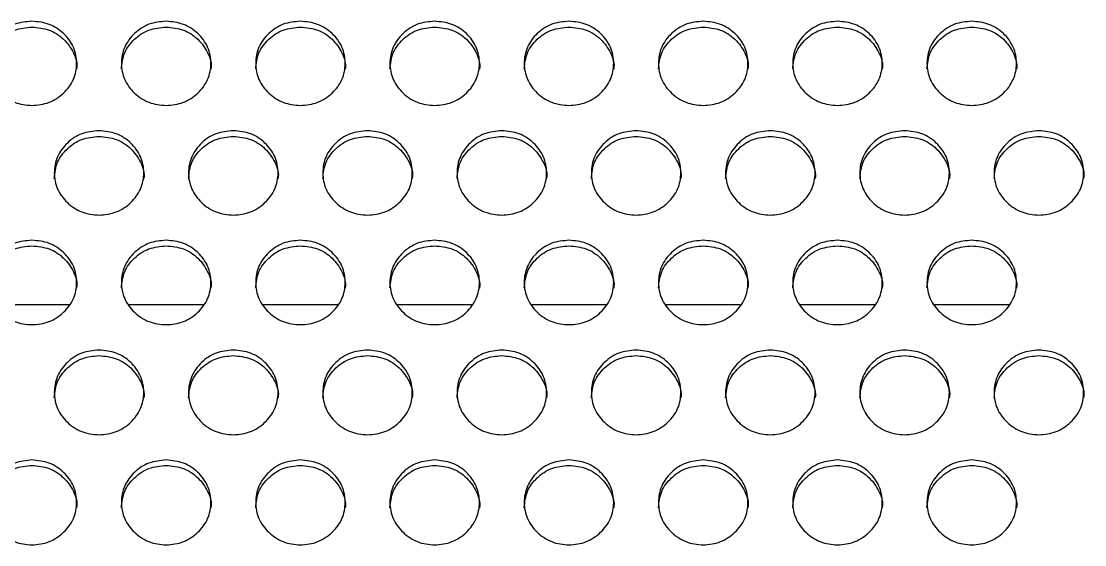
# Model space of a CAD drawing. Header units: millimetres. Extents: x 0.6 to 29.2, y 0.5 to 20.5.
# Drawn here: x 18.622 to 19.255, y 11.804 to 12.116 of the extents above; entities that cross this region are included whole.
import ezdxf

# ---------------------------------------------------------------- set-up
doc = ezdxf.new("R2010")
doc.units = ezdxf.units.MM

msp = doc.modelspace()

# ---------------------------------------------------------------- linework, layer by layer
for p, q in [((18.65003, 11.94654), (18.606, 11.94654)), ((18.73003, 11.94654), (18.686, 11.94654)), ((18.81003, 11.94654), (18.766, 11.94654)), ((18.89003, 11.94654), (18.846, 11.94654)), ((18.97003, 11.94654), (18.926, 11.94654)), ((19.05003, 11.94654), (19.006, 11.94654)), ((19.13003, 11.94654), (19.086, 11.94654)), ((19.21003, 11.94654), (19.166, 11.94654))]:
    msp.add_line(p, q)
for points, knots in [([(18.62802, 12.11568), (18.63153, 12.11534), (18.63855, 12.11466), (18.64731, 12.10871), (18.65344, 12.10052), (18.6553, 12.09061), (18.65344, 12.08071), (18.64731, 12.07246), (18.63855, 12.06669), (18.62802, 12.06494), (18.61748, 12.06669), (18.60872, 12.07246), (18.60259, 12.08071), (18.60073, 12.09061), (18.60259, 12.10053), (18.60872, 12.10871), (18.61748, 12.11468), (18.62451, 12.11535), (18.62802, 12.11568)], [0, 0, 0, 0, 0.0625281, 0.1249905, 0.1874372, 0.2499959, 0.3124476, 0.3750034, 0.4374555, 0.5000075, 0.5624513, 0.6250152, 0.6874598, 0.7500195, 0.8124699, 0.8750276, 0.9375631, 1, 1, 1, 1]), ([(18.70802, 12.11568), (18.71153, 12.11534), (18.71855, 12.11466), (18.72731, 12.10871), (18.73344, 12.10052), (18.7353, 12.09061), (18.73344, 12.08071), (18.72731, 12.07246), (18.71855, 12.06669), (18.70802, 12.06494), (18.69748, 12.06669), (18.68872, 12.07246), (18.68259, 12.08071), (18.68073, 12.09061), (18.68259, 12.10053), (18.68872, 12.10871), (18.69748, 12.11468), (18.70451, 12.11535), (18.70802, 12.11568)], [0, 0, 0, 0, 0.0625281, 0.1249905, 0.1874372, 0.2499959, 0.3124475, 0.3750033, 0.4374557, 0.5000074, 0.5624512, 0.6250151, 0.6874596, 0.7500193, 0.8124698, 0.8750277, 0.9375631, 1, 1, 1, 1]), ([(18.78802, 12.11568), (18.79153, 12.11534), (18.79855, 12.11466), (18.80731, 12.10871), (18.81344, 12.10052), (18.8153, 12.09061), (18.81344, 12.08071), (18.80731, 12.07246), (18.79855, 12.06669), (18.78802, 12.06494), (18.77748, 12.06669), (18.76872, 12.07246), (18.76259, 12.08071), (18.76073, 12.09061), (18.76259, 12.10053), (18.76872, 12.10871), (18.77748, 12.11468), (18.78451, 12.11535), (18.78802, 12.11568)], [0, 0, 0, 0, 0.062528, 0.124991, 0.187437, 0.249996, 0.312448, 0.375004, 0.437455, 0.500007, 0.562452, 0.625015, 0.68746, 0.75002, 0.81247, 0.875028, 0.937563, 1, 1, 1, 1]), ([(18.86802, 12.11568), (18.87153, 12.11534), (18.87855, 12.11466), (18.88731, 12.10871), (18.89344, 12.10052), (18.8953, 12.09061), (18.89344, 12.08071), (18.88731, 12.07246), (18.87855, 12.06669), (18.86802, 12.06494), (18.85748, 12.06669), (18.84872, 12.07246), (18.84259, 12.08071), (18.84073, 12.09061), (18.84259, 12.10053), (18.84872, 12.10871), (18.85748, 12.11468), (18.86451, 12.11535), (18.86802, 12.11568)], [0, 0, 0, 0, 0.062528, 0.12499, 0.187437, 0.249996, 0.312447, 0.375003, 0.437455, 0.500007, 0.562451, 0.625015, 0.687459, 0.750019, 0.81247, 0.875028, 0.937563, 1, 1, 1, 1]), ([(18.94802, 12.11568), (18.95153, 12.11534), (18.95855, 12.11466), (18.96731, 12.10871), (18.97344, 12.10052), (18.9753, 12.09061), (18.97344, 12.08071), (18.96731, 12.07246), (18.95855, 12.06669), (18.94802, 12.06494), (18.93748, 12.06669), (18.92872, 12.07246), (18.92259, 12.08071), (18.92073, 12.09061), (18.92259, 12.10053), (18.92872, 12.10871), (18.93748, 12.11468), (18.94451, 12.11535), (18.94802, 12.11568)], [0, 0, 0, 0, 0.062528, 0.124991, 0.187437, 0.249996, 0.312448, 0.375003, 0.437456, 0.500008, 0.562451, 0.625015, 0.68746, 0.750019, 0.81247, 0.875028, 0.937563, 1, 1, 1, 1]), ([(19.02802, 12.11568), (19.03153, 12.11534), (19.03855, 12.11466), (19.04731, 12.10871), (19.05344, 12.10052), (19.0553, 12.09061), (19.05344, 12.08071), (19.04731, 12.07246), (19.03855, 12.06669), (19.02802, 12.06494), (19.01748, 12.06669), (19.00872, 12.07246), (19.00259, 12.08071), (19.00073, 12.09061), (19.00259, 12.10053), (19.00872, 12.10871), (19.01748, 12.11468), (19.02451, 12.11535), (19.02802, 12.11568)], [0, 0, 0, 0, 0.062529, 0.124991, 0.187437, 0.249996, 0.312448, 0.375004, 0.437456, 0.500008, 0.562452, 0.625015, 0.68746, 0.75002, 0.81247, 0.875028, 0.937563, 1, 1, 1, 1]), ([(19.10802, 12.11568), (19.11153, 12.11534), (19.11855, 12.11466), (19.12731, 12.10871), (19.13344, 12.10052), (19.1353, 12.09061), (19.13344, 12.08071), (19.12731, 12.07246), (19.11855, 12.06669), (19.10802, 12.06494), (19.09748, 12.06669), (19.08872, 12.07246), (19.08259, 12.08071), (19.08073, 12.09061), (19.08259, 12.10053), (19.08872, 12.10871), (19.09748, 12.11468), (19.10451, 12.11535), (19.10802, 12.11568)], [0, 0, 0, 0, 0.062528, 0.12499, 0.187437, 0.249996, 0.312447, 0.375003, 0.437456, 0.500008, 0.562451, 0.625015, 0.68746, 0.750019, 0.81247, 0.875028, 0.937563, 1, 1, 1, 1]), ([(19.18802, 12.11568), (19.19153, 12.11534), (19.19855, 12.11466), (19.20731, 12.10871), (19.21344, 12.10052), (19.2153, 12.09061), (19.21344, 12.08071), (19.20731, 12.07246), (19.19855, 12.06669), (19.18802, 12.06494), (19.17748, 12.06669), (19.16872, 12.07246), (19.16259, 12.08071), (19.16073, 12.09061), (19.16259, 12.10053), (19.16872, 12.10871), (19.17748, 12.11468), (19.18451, 12.11535), (19.18802, 12.11568)], [0, 0, 0, 0, 0.062528, 0.12499, 0.187437, 0.249996, 0.312448, 0.375004, 0.437456, 0.500007, 0.562451, 0.625015, 0.68746, 0.750019, 0.81247, 0.875028, 0.937563, 1, 1, 1, 1]), ([(18.60135, 12.08722), (18.60171, 12.09052), (18.60243, 12.09712), (18.60877, 12.10529), (18.61747, 12.11125), (18.6245, 12.11192), (18.62802, 12.11225)], [0, 0, 0, 0, 0.249419, 0.499738, 0.750041, 1, 1, 1, 1]), ([(18.62802, 12.11225), (18.63152, 12.11191), (18.63853, 12.11124), (18.64739, 12.10528), (18.65314, 12.09715), (18.65534, 12.0904), (18.65468, 12.08719), (18.65468, 12.08718)], [0, 0, 0, 0, 0.250093, 0.499869, 0.749514, 0.999556, 1, 1, 1, 1]), ([(18.68135, 12.08722), (18.68171, 12.09052), (18.68243, 12.09712), (18.68877, 12.10529), (18.69747, 12.11125), (18.7045, 12.11192), (18.70802, 12.11225)], [0, 0, 0, 0, 0.2494184, 0.4997385, 0.750041, 1, 1, 1, 1]), ([(18.70802, 12.11225), (18.71152, 12.11191), (18.71853, 12.11124), (18.72739, 12.10528), (18.73314, 12.09715), (18.73534, 12.0904), (18.73468, 12.08719), (18.73468, 12.08718)], [0, 0, 0, 0, 0.250093, 0.499869, 0.749514, 0.999556, 1, 1, 1, 1]), ([(18.76135, 12.08722), (18.76171, 12.09052), (18.76243, 12.09712), (18.76877, 12.10529), (18.77747, 12.11125), (18.7845, 12.11192), (18.78802, 12.11225)], [0, 0, 0, 0, 0.249419, 0.499739, 0.750042, 1, 1, 1, 1]), ([(18.78802, 12.11225), (18.79152, 12.11191), (18.79853, 12.11124), (18.80739, 12.10528), (18.81314, 12.09715), (18.81534, 12.0904), (18.81468, 12.08719), (18.81468, 12.08718)], [0, 0, 0, 0, 0.250093, 0.499869, 0.749514, 0.999556, 1, 1, 1, 1]), ([(18.84135, 12.08722), (18.84171, 12.09052), (18.84243, 12.09712), (18.84877, 12.10529), (18.85747, 12.11125), (18.8645, 12.11192), (18.86802, 12.11225)], [0, 0, 0, 0, 0.249418, 0.499739, 0.75004, 1, 1, 1, 1]), ([(18.86802, 12.11225), (18.87152, 12.11191), (18.87853, 12.11124), (18.88739, 12.10528), (18.89314, 12.09715), (18.89534, 12.0904), (18.89468, 12.08719), (18.89468, 12.08718)], [0, 0, 0, 0, 0.250093, 0.499868, 0.749514, 0.999556, 1, 1, 1, 1]), ([(18.92135, 12.08722), (18.92171, 12.09052), (18.92243, 12.09712), (18.92877, 12.10529), (18.93747, 12.11125), (18.9445, 12.11192), (18.94802, 12.11225)], [0, 0, 0, 0, 0.249419, 0.499738, 0.750042, 1, 1, 1, 1]), ([(18.94802, 12.11225), (18.95152, 12.11191), (18.95853, 12.11124), (18.96739, 12.10528), (18.97314, 12.09715), (18.97534, 12.0904), (18.97468, 12.08719), (18.97468, 12.08718)], [0, 0, 0, 0, 0.250093, 0.49987, 0.749514, 0.999556, 1, 1, 1, 1]), ([(19.00135, 12.08722), (19.00171, 12.09052), (19.00243, 12.09712), (19.00877, 12.10529), (19.01747, 12.11125), (19.0245, 12.11192), (19.02802, 12.11225)], [0, 0, 0, 0, 0.249419, 0.499738, 0.750042, 1, 1, 1, 1]), ([(19.02802, 12.11225), (19.03152, 12.11191), (19.03853, 12.11124), (19.04739, 12.10528), (19.05314, 12.09715), (19.05534, 12.0904), (19.05468, 12.08719), (19.05468, 12.08718)], [0, 0, 0, 0, 0.250095, 0.499869, 0.749514, 0.999556, 1, 1, 1, 1]), ([(19.08135, 12.08722), (19.08171, 12.09052), (19.08243, 12.09712), (19.08877, 12.10529), (19.09747, 12.11125), (19.1045, 12.11192), (19.10802, 12.11225)], [0, 0, 0, 0, 0.249419, 0.499738, 0.75004, 1, 1, 1, 1]), ([(19.10802, 12.11225), (19.11152, 12.11191), (19.11853, 12.11124), (19.12739, 12.10528), (19.13314, 12.09715), (19.13534, 12.0904), (19.13468, 12.08719), (19.13468, 12.08718)], [0, 0, 0, 0, 0.250093, 0.49987, 0.749514, 0.999556, 1, 1, 1, 1]), ([(19.16135, 12.08722), (19.16171, 12.09052), (19.16243, 12.09712), (19.16877, 12.10529), (19.17747, 12.11125), (19.1845, 12.11192), (19.18802, 12.11225)], [0, 0, 0, 0, 0.249419, 0.499738, 0.750042, 1, 1, 1, 1]), ([(19.18802, 12.11225), (19.19152, 12.11191), (19.19853, 12.11124), (19.20739, 12.10528), (19.21314, 12.09715), (19.21534, 12.0904), (19.21468, 12.08719), (19.21468, 12.08718)], [0, 0, 0, 0, 0.250093, 0.499869, 0.749514, 0.999556, 1, 1, 1, 1]), ([(18.66802, 12.05041), (18.67153, 12.05007), (18.67855, 12.04939), (18.68731, 12.04343), (18.69344, 12.03523), (18.6953, 12.0253), (18.69344, 12.01537), (18.68731, 12.00711), (18.67855, 12.00133), (18.66802, 11.99957), (18.65748, 12.00133), (18.64872, 12.00711), (18.64259, 12.01538), (18.64073, 12.02529), (18.64259, 12.03523), (18.64872, 12.04343), (18.65748, 12.04941), (18.66451, 12.05008), (18.66802, 12.05041)], [0, 0, 0, 0, 0.062528, 0.124989, 0.187437, 0.249996, 0.312447, 0.375003, 0.437455, 0.500008, 0.562452, 0.625015, 0.68746, 0.75002, 0.81247, 0.875027, 0.937563, 1, 1, 1, 1]), ([(18.64135, 12.02196), (18.64171, 12.02526), (18.64243, 12.03187), (18.64877, 12.04006), (18.65747, 12.04603), (18.6645, 12.0467), (18.66802, 12.04703)], [0, 0, 0, 0, 0.249419, 0.499739, 0.750041, 1, 1, 1, 1]), ([(18.66802, 12.04703), (18.67152, 12.04669), (18.67853, 12.04601), (18.68739, 12.04004), (18.69314, 12.0319), (18.69534, 12.02515), (18.69468, 12.02192), (18.69468, 12.02192)], [0, 0, 0, 0, 0.250093, 0.499868, 0.749515, 0.999558, 1, 1, 1, 1]), ([(18.74802, 12.05041), (18.75153, 12.05007), (18.75855, 12.04939), (18.76731, 12.04343), (18.77344, 12.03523), (18.7753, 12.0253), (18.77344, 12.01537), (18.76731, 12.00711), (18.75855, 12.00133), (18.74802, 11.99957), (18.73748, 12.00133), (18.72872, 12.00711), (18.72259, 12.01538), (18.72073, 12.02529), (18.72259, 12.03523), (18.72872, 12.04343), (18.73748, 12.04941), (18.74451, 12.05008), (18.74802, 12.05041)], [0, 0, 0, 0, 0.062528, 0.12499, 0.187437, 0.249996, 0.312448, 0.375003, 0.437455, 0.500008, 0.562452, 0.625016, 0.68746, 0.75002, 0.81247, 0.875027, 0.937563, 1, 1, 1, 1]), ([(18.72135, 12.02196), (18.72171, 12.02526), (18.72243, 12.03187), (18.72877, 12.04006), (18.73747, 12.04603), (18.7445, 12.0467), (18.74802, 12.04703)], [0, 0, 0, 0, 0.249419, 0.499739, 0.750041, 1, 1, 1, 1]), ([(18.74802, 12.04703), (18.75152, 12.04669), (18.75853, 12.04601), (18.76739, 12.04004), (18.77315, 12.0319), (18.77532, 12.02515), (18.77468, 12.02192), (18.77468, 12.02192)], [0, 0, 0, 0, 0.250094, 0.499869, 0.749515, 0.999558, 1, 1, 1, 1]), ([(18.82802, 12.05041), (18.83153, 12.05007), (18.83855, 12.04939), (18.84731, 12.04343), (18.85344, 12.03523), (18.8553, 12.0253), (18.85344, 12.01537), (18.84731, 12.00711), (18.83855, 12.00133), (18.82802, 11.99957), (18.81748, 12.00133), (18.80872, 12.00711), (18.80259, 12.01538), (18.80073, 12.02529), (18.80259, 12.03523), (18.80872, 12.04343), (18.81748, 12.04941), (18.82451, 12.05008), (18.82802, 12.05041)], [0, 0, 0, 0, 0.062528, 0.124989, 0.187437, 0.249995, 0.312447, 0.375003, 0.437455, 0.500007, 0.562451, 0.625015, 0.68746, 0.750019, 0.81247, 0.875027, 0.937563, 1, 1, 1, 1]), ([(18.80135, 12.02196), (18.80171, 12.02526), (18.80243, 12.03187), (18.80877, 12.04006), (18.81747, 12.04603), (18.8245, 12.0467), (18.82802, 12.04703)], [0, 0, 0, 0, 0.249419, 0.499739, 0.75004, 1, 1, 1, 1]), ([(18.82802, 12.04703), (18.83152, 12.04669), (18.83853, 12.04601), (18.84739, 12.04004), (18.85314, 12.0319), (18.85534, 12.02515), (18.85468, 12.02192), (18.85468, 12.02192)], [0, 0, 0, 0, 0.250093, 0.4998673, 0.7495145, 0.9995581, 1, 1, 1, 1]), ([(18.90802, 12.05041), (18.91153, 12.05007), (18.91855, 12.04939), (18.92731, 12.04343), (18.93344, 12.03523), (18.9353, 12.0253), (18.93344, 12.01537), (18.92731, 12.00711), (18.91855, 12.00133), (18.90802, 11.99957), (18.89748, 12.00133), (18.88872, 12.00711), (18.88259, 12.01538), (18.88073, 12.02529), (18.88259, 12.03523), (18.88872, 12.04343), (18.89748, 12.04941), (18.90451, 12.05008), (18.90802, 12.05041)], [0, 0, 0, 0, 0.062528, 0.12499, 0.187437, 0.249996, 0.312447, 0.375003, 0.437456, 0.500008, 0.562451, 0.625016, 0.68746, 0.75002, 0.81247, 0.875027, 0.937563, 1, 1, 1, 1]), ([(18.88135, 12.02196), (18.88171, 12.02526), (18.88243, 12.03187), (18.88877, 12.04006), (18.89747, 12.04603), (18.9045, 12.0467), (18.90802, 12.04703)], [0, 0, 0, 0, 0.249419, 0.499739, 0.75004, 1, 1, 1, 1]), ([(18.90802, 12.04703), (18.91152, 12.04669), (18.91853, 12.04601), (18.92739, 12.04004), (18.93314, 12.0319), (18.93534, 12.02515), (18.93468, 12.02192), (18.93468, 12.02192)], [0, 0, 0, 0, 0.250093, 0.499869, 0.749515, 0.999558, 1, 1, 1, 1]), ([(18.98802, 12.05041), (18.99153, 12.05007), (18.99855, 12.04939), (19.00731, 12.04343), (19.01344, 12.03523), (19.0153, 12.0253), (19.01344, 12.01537), (19.00731, 12.00711), (18.99855, 12.00133), (18.98802, 11.99957), (18.97748, 12.00133), (18.96872, 12.00711), (18.96259, 12.01538), (18.96073, 12.02529), (18.96259, 12.03523), (18.96872, 12.04343), (18.97748, 12.04941), (18.98451, 12.05008), (18.98802, 12.05041)], [0, 0, 0, 0, 0.062528, 0.12499, 0.187437, 0.249996, 0.312448, 0.375003, 0.437456, 0.500007, 0.562452, 0.625016, 0.68746, 0.75002, 0.81247, 0.875027, 0.937563, 1, 1, 1, 1]), ([(18.96135, 12.02196), (18.96171, 12.02526), (18.96243, 12.03187), (18.96877, 12.04006), (18.97747, 12.04603), (18.9845, 12.0467), (18.98802, 12.04703)], [0, 0, 0, 0, 0.249419, 0.499739, 0.750042, 1, 1, 1, 1]), ([(18.98802, 12.04703), (18.99152, 12.04669), (18.99853, 12.04601), (19.00739, 12.04004), (19.01314, 12.0319), (19.01534, 12.02515), (19.01468, 12.02192), (19.01468, 12.02192)], [0, 0, 0, 0, 0.250093, 0.499869, 0.749514, 0.999558, 1, 1, 1, 1]), ([(19.06802, 12.05041), (19.07153, 12.05007), (19.07855, 12.04939), (19.08731, 12.04343), (19.09344, 12.03523), (19.0953, 12.0253), (19.09344, 12.01537), (19.08731, 12.00711), (19.07855, 12.00133), (19.06802, 11.99957), (19.05748, 12.00133), (19.04872, 12.00711), (19.04259, 12.01538), (19.04073, 12.02529), (19.04259, 12.03523), (19.04872, 12.04343), (19.05748, 12.04941), (19.06451, 12.05008), (19.06802, 12.05041)], [0, 0, 0, 0, 0.062528, 0.124989, 0.187437, 0.249996, 0.312447, 0.375003, 0.437455, 0.500007, 0.562451, 0.625016, 0.68746, 0.750019, 0.81247, 0.875027, 0.937563, 1, 1, 1, 1]), ([(19.04135, 12.02196), (19.04171, 12.02526), (19.04243, 12.03187), (19.04877, 12.04006), (19.05747, 12.04603), (19.0645, 12.0467), (19.06802, 12.04703)], [0, 0, 0, 0, 0.249419, 0.499739, 0.75004, 1, 1, 1, 1]), ([(19.06802, 12.04703), (19.07152, 12.04669), (19.07853, 12.04601), (19.08739, 12.04004), (19.09314, 12.0319), (19.09534, 12.02515), (19.09468, 12.02192), (19.09468, 12.02192)], [0, 0, 0, 0, 0.250093, 0.4998673, 0.7495145, 0.9995581, 1, 1, 1, 1]), ([(19.14802, 12.05041), (19.15153, 12.05007), (19.15855, 12.04939), (19.16731, 12.04343), (19.17344, 12.03523), (19.1753, 12.0253), (19.17344, 12.01537), (19.16731, 12.00711), (19.15855, 12.00133), (19.14802, 11.99957), (19.13748, 12.00133), (19.12872, 12.00711), (19.12259, 12.01538), (19.12073, 12.02529), (19.12259, 12.03523), (19.12872, 12.04343), (19.13748, 12.04941), (19.14451, 12.05008), (19.14802, 12.05041)], [0, 0, 0, 0, 0.062528, 0.12499, 0.187437, 0.249996, 0.312448, 0.375003, 0.437456, 0.500008, 0.562452, 0.625016, 0.68746, 0.75002, 0.81247, 0.875027, 0.937563, 1, 1, 1, 1]), ([(19.12135, 12.02196), (19.12171, 12.02526), (19.12243, 12.03187), (19.12877, 12.04006), (19.13747, 12.04603), (19.1445, 12.0467), (19.14802, 12.04703)], [0, 0, 0, 0, 0.249419, 0.499739, 0.750042, 1, 1, 1, 1]), ([(19.14802, 12.04703), (19.15152, 12.04669), (19.15853, 12.04601), (19.16739, 12.04004), (19.17314, 12.0319), (19.17534, 12.02515), (19.17468, 12.02192), (19.17468, 12.02192)], [0, 0, 0, 0, 0.250093, 0.499869, 0.749515, 0.999558, 1, 1, 1, 1]), ([(19.22802, 12.05041), (19.23153, 12.05007), (19.23855, 12.04939), (19.24731, 12.04343), (19.25344, 12.03523), (19.2553, 12.0253), (19.25344, 12.01537), (19.24731, 12.00711), (19.23855, 12.00133), (19.22802, 11.99957), (19.21748, 12.00133), (19.20872, 12.00711), (19.20259, 12.01538), (19.20073, 12.02529), (19.20259, 12.03523), (19.20872, 12.04343), (19.21748, 12.04941), (19.22451, 12.05008), (19.22802, 12.05041)], [0, 0, 0, 0, 0.062529, 0.12499, 0.187437, 0.249996, 0.312448, 0.375003, 0.437455, 0.500008, 0.562452, 0.625016, 0.68746, 0.75002, 0.812471, 0.875027, 0.937563, 1, 1, 1, 1]), ([(19.20135, 12.02196), (19.20171, 12.02526), (19.20243, 12.03187), (19.20877, 12.04006), (19.21747, 12.04603), (19.2245, 12.0467), (19.22802, 12.04703)], [0, 0, 0, 0, 0.249419, 0.499739, 0.750042, 1, 1, 1, 1]), ([(19.22802, 12.04703), (19.23152, 12.04669), (19.23853, 12.04601), (19.24739, 12.04004), (19.25314, 12.0319), (19.25534, 12.02515), (19.25468, 12.02192), (19.25468, 12.02192)], [0, 0, 0, 0, 0.250095, 0.499869, 0.749514, 0.999558, 1, 1, 1, 1]), ([(18.62802, 11.98512), (18.63153, 11.98478), (18.63855, 11.98409), (18.64731, 11.97812), (18.65344, 11.96991), (18.6553, 11.95996), (18.65344, 11.95002), (18.64731, 11.94174), (18.63855, 11.93595), (18.62802, 11.93419), (18.61748, 11.93595), (18.60872, 11.94174), (18.60259, 11.95002), (18.60073, 11.95995), (18.60259, 11.96991), (18.60872, 11.97812), (18.61748, 11.98411), (18.62451, 11.98478), (18.62802, 11.98512)], [0, 0, 0, 0, 0.062528, 0.12499, 0.187437, 0.249996, 0.312448, 0.375003, 0.437456, 0.500008, 0.562452, 0.625016, 0.68746, 0.75002, 0.81247, 0.875027, 0.937563, 1, 1, 1, 1]), ([(18.70802, 11.98512), (18.71153, 11.98478), (18.71855, 11.98409), (18.72731, 11.97812), (18.73344, 11.96991), (18.7353, 11.95996), (18.73344, 11.95002), (18.72731, 11.94174), (18.71855, 11.93595), (18.70802, 11.93419), (18.69748, 11.93595), (18.68872, 11.94174), (18.68259, 11.95002), (18.68073, 11.95995), (18.68259, 11.96991), (18.68872, 11.97812), (18.69748, 11.98411), (18.70451, 11.98478), (18.70802, 11.98512)], [0, 0, 0, 0, 0.0625282, 0.1249901, 0.1874366, 0.2499959, 0.3124479, 0.3750032, 0.4374562, 0.500008, 0.5624521, 0.6250159, 0.6874603, 0.7500196, 0.81247, 0.8750273, 0.937563, 1, 1, 1, 1]), ([(18.78802, 11.98512), (18.79153, 11.98478), (18.79855, 11.98409), (18.80731, 11.97812), (18.81344, 11.96991), (18.8153, 11.95996), (18.81344, 11.95002), (18.80731, 11.94174), (18.79855, 11.93595), (18.78802, 11.93419), (18.77748, 11.93595), (18.76872, 11.94174), (18.76259, 11.95002), (18.76073, 11.95995), (18.76259, 11.96991), (18.76872, 11.97812), (18.77748, 11.98411), (18.78451, 11.98478), (18.78802, 11.98512)], [0, 0, 0, 0, 0.0625282, 0.1249901, 0.1874367, 0.2499961, 0.3124482, 0.3750035, 0.437456, 0.5000081, 0.5624524, 0.6250161, 0.6874605, 0.7500198, 0.8124702, 0.8750276, 0.9375633, 1, 1, 1, 1]), ([(18.86802, 11.98512), (18.87153, 11.98478), (18.87855, 11.98409), (18.88731, 11.97812), (18.89344, 11.96991), (18.8953, 11.95996), (18.89344, 11.95002), (18.88731, 11.94174), (18.87855, 11.93595), (18.86802, 11.93419), (18.85748, 11.93595), (18.84872, 11.94174), (18.84259, 11.95002), (18.84073, 11.95995), (18.84259, 11.96991), (18.84872, 11.97812), (18.85748, 11.98411), (18.86451, 11.98478), (18.86802, 11.98512)], [0, 0, 0, 0, 0.062528, 0.12499, 0.187436, 0.249996, 0.312448, 0.375003, 0.437456, 0.500008, 0.562452, 0.625016, 0.68746, 0.750019, 0.81247, 0.875027, 0.937563, 1, 1, 1, 1]), ([(18.94802, 11.98512), (18.95153, 11.98478), (18.95855, 11.98409), (18.96731, 11.97812), (18.97344, 11.96991), (18.9753, 11.95996), (18.97344, 11.95002), (18.96731, 11.94174), (18.95855, 11.93595), (18.94802, 11.93419), (18.93748, 11.93595), (18.92872, 11.94174), (18.92259, 11.95002), (18.92073, 11.95995), (18.92259, 11.96991), (18.92872, 11.97812), (18.93748, 11.98411), (18.94451, 11.98478), (18.94802, 11.98512)], [0, 0, 0, 0, 0.062528, 0.12499, 0.187437, 0.249996, 0.312448, 0.375003, 0.437456, 0.500008, 0.562452, 0.625016, 0.68746, 0.75002, 0.81247, 0.875027, 0.937563, 1, 1, 1, 1]), ([(19.02802, 11.98512), (19.03153, 11.98478), (19.03855, 11.98409), (19.04731, 11.97812), (19.05344, 11.96991), (19.0553, 11.95996), (19.05344, 11.95002), (19.04731, 11.94174), (19.03855, 11.93595), (19.02802, 11.93419), (19.01748, 11.93595), (19.00872, 11.94174), (19.00259, 11.95002), (19.00073, 11.95995), (19.00259, 11.96991), (19.00872, 11.97812), (19.01748, 11.98411), (19.02451, 11.98478), (19.02802, 11.98512)], [0, 0, 0, 0, 0.062529, 0.12499, 0.187437, 0.249996, 0.312448, 0.375004, 0.437456, 0.500008, 0.562452, 0.625016, 0.687461, 0.75002, 0.81247, 0.875027, 0.937563, 1, 1, 1, 1]), ([(19.10802, 11.98512), (19.11153, 11.98478), (19.11855, 11.98409), (19.12731, 11.97812), (19.13344, 11.96991), (19.1353, 11.95996), (19.13344, 11.95002), (19.12731, 11.94174), (19.11855, 11.93595), (19.10802, 11.93419), (19.09748, 11.93595), (19.08872, 11.94174), (19.08259, 11.95002), (19.08073, 11.95995), (19.08259, 11.96991), (19.08872, 11.97812), (19.09748, 11.98411), (19.10451, 11.98478), (19.10802, 11.98512)], [0, 0, 0, 0, 0.062528, 0.12499, 0.187437, 0.249996, 0.312448, 0.375003, 0.437456, 0.500008, 0.562452, 0.625016, 0.68746, 0.75002, 0.81247, 0.875027, 0.937563, 1, 1, 1, 1]), ([(19.18802, 11.98512), (19.19153, 11.98478), (19.19855, 11.98409), (19.20731, 11.97812), (19.21344, 11.96991), (19.2153, 11.95996), (19.21344, 11.95002), (19.20731, 11.94174), (19.19855, 11.93595), (19.18802, 11.93419), (19.17748, 11.93595), (19.16872, 11.94174), (19.16259, 11.95002), (19.16073, 11.95995), (19.16259, 11.96991), (19.16872, 11.97812), (19.17748, 11.98411), (19.18451, 11.98478), (19.18802, 11.98512)], [0, 0, 0, 0, 0.062528, 0.12499, 0.187437, 0.249996, 0.312448, 0.375003, 0.437456, 0.500008, 0.562452, 0.625016, 0.68746, 0.75002, 0.81247, 0.875027, 0.937563, 1, 1, 1, 1]), ([(18.60135, 11.95667), (18.60171, 11.95997), (18.60243, 11.96659), (18.60877, 11.9748), (18.61747, 11.98078), (18.6245, 11.98145), (18.62802, 11.98179)], [0, 0, 0, 0, 0.249422, 0.49974, 0.750041, 1, 1, 1, 1]), ([(18.62802, 11.98179), (18.63152, 11.98145), (18.63853, 11.98077), (18.64739, 11.97479), (18.65314, 11.96663), (18.65533, 11.95986), (18.65468, 11.95663), (18.65468, 11.95662)], [0, 0, 0, 0, 0.250092, 0.49987, 0.749513, 0.999554, 1, 1, 1, 1]), ([(18.68135, 11.95667), (18.68171, 11.95997), (18.68243, 11.96659), (18.68877, 11.9748), (18.69747, 11.98078), (18.7045, 11.98145), (18.70802, 11.98179)], [0, 0, 0, 0, 0.2494219, 0.4997408, 0.7500411, 1, 1, 1, 1]), ([(18.70802, 11.98179), (18.71152, 11.98145), (18.71853, 11.98077), (18.72739, 11.97479), (18.73314, 11.96663), (18.73533, 11.95986), (18.73468, 11.95663), (18.73468, 11.95662)], [0, 0, 0, 0, 0.250092, 0.49987, 0.749513, 0.999554, 1, 1, 1, 1]), ([(18.76135, 11.95667), (18.76171, 11.95997), (18.76243, 11.96659), (18.76877, 11.9748), (18.77747, 11.98078), (18.7845, 11.98145), (18.78802, 11.98179)], [0, 0, 0, 0, 0.249422, 0.499741, 0.750042, 1, 1, 1, 1]), ([(18.78802, 11.98179), (18.79152, 11.98145), (18.79853, 11.98077), (18.80739, 11.97479), (18.81314, 11.96663), (18.81533, 11.95986), (18.81468, 11.95663), (18.81468, 11.95662)], [0, 0, 0, 0, 0.250092, 0.49987, 0.749513, 0.999554, 1, 1, 1, 1]), ([(18.84135, 11.95667), (18.84171, 11.95997), (18.84243, 11.96659), (18.84877, 11.9748), (18.85747, 11.98078), (18.8645, 11.98145), (18.86802, 11.98179)], [0, 0, 0, 0, 0.249422, 0.499741, 0.75004, 1, 1, 1, 1]), ([(18.86802, 11.98179), (18.87152, 11.98145), (18.87853, 11.98077), (18.88739, 11.97479), (18.89314, 11.96663), (18.89533, 11.95986), (18.89468, 11.95663), (18.89468, 11.95662)], [0, 0, 0, 0, 0.250093, 0.499869, 0.749513, 0.999554, 1, 1, 1, 1]), ([(18.92135, 11.95667), (18.92171, 11.95997), (18.92243, 11.96659), (18.92877, 11.9748), (18.93747, 11.98078), (18.9445, 11.98145), (18.94802, 11.98179)], [0, 0, 0, 0, 0.249422, 0.499741, 0.750042, 1, 1, 1, 1]), ([(18.94802, 11.98179), (18.95152, 11.98145), (18.95853, 11.98077), (18.96739, 11.97479), (18.97314, 11.96663), (18.97533, 11.95986), (18.97468, 11.95663), (18.97468, 11.95662)], [0, 0, 0, 0, 0.2500925, 0.4998703, 0.7495134, 0.9995536, 1, 1, 1, 1]), ([(19.00135, 11.95667), (19.00171, 11.95997), (19.00243, 11.96659), (19.00877, 11.9748), (19.01747, 11.98078), (19.0245, 11.98145), (19.02802, 11.98179)], [0, 0, 0, 0, 0.249422, 0.499741, 0.750042, 1, 1, 1, 1]), ([(19.02802, 11.98179), (19.03152, 11.98145), (19.03853, 11.98077), (19.04739, 11.97479), (19.05314, 11.96663), (19.05533, 11.95986), (19.05468, 11.95663), (19.05468, 11.95662)], [0, 0, 0, 0, 0.250095, 0.49987, 0.749513, 0.999554, 1, 1, 1, 1]), ([(19.08135, 11.95667), (19.08171, 11.95997), (19.08243, 11.96659), (19.08877, 11.9748), (19.09747, 11.98078), (19.1045, 11.98145), (19.10802, 11.98179)], [0, 0, 0, 0, 0.249422, 0.499741, 0.75004, 1, 1, 1, 1]), ([(19.10802, 11.98179), (19.11152, 11.98145), (19.11853, 11.98077), (19.12739, 11.97479), (19.13314, 11.96663), (19.13533, 11.95986), (19.13468, 11.95663), (19.13468, 11.95662)], [0, 0, 0, 0, 0.2500925, 0.4998703, 0.7495134, 0.9995536, 1, 1, 1, 1]), ([(19.16135, 11.95667), (19.16171, 11.95997), (19.16243, 11.96659), (19.16877, 11.9748), (19.17747, 11.98078), (19.1845, 11.98145), (19.18802, 11.98179)], [0, 0, 0, 0, 0.249422, 0.499741, 0.750042, 1, 1, 1, 1]), ([(19.18802, 11.98179), (19.19152, 11.98145), (19.19853, 11.98077), (19.20739, 11.97479), (19.21314, 11.96663), (19.21533, 11.95986), (19.21468, 11.95663), (19.21468, 11.95662)], [0, 0, 0, 0, 0.250092, 0.49987, 0.749513, 0.999554, 1, 1, 1, 1]), ([(18.66802, 11.91961), (18.67153, 11.91927), (18.67855, 11.91858), (18.68731, 11.9126), (18.69344, 11.90437), (18.6953, 11.8944), (18.69344, 11.88444), (18.68731, 11.87615), (18.67855, 11.87035), (18.66802, 11.86858), (18.65748, 11.87035), (18.64872, 11.87615), (18.64259, 11.88444), (18.64073, 11.8944), (18.64259, 11.90437), (18.64872, 11.9126), (18.65748, 11.9186), (18.66451, 11.91927), (18.66802, 11.91961)], [0, 0, 0, 0, 0.062528, 0.12499, 0.187436, 0.249995, 0.312447, 0.375003, 0.437456, 0.500008, 0.562451, 0.625015, 0.68746, 0.75002, 0.812469, 0.875027, 0.937563, 1, 1, 1, 1]), ([(18.74802, 11.91961), (18.75153, 11.91927), (18.75855, 11.91858), (18.76731, 11.9126), (18.77344, 11.90437), (18.7753, 11.8944), (18.77344, 11.88444), (18.76731, 11.87615), (18.75855, 11.87035), (18.74802, 11.86858), (18.73748, 11.87035), (18.72872, 11.87615), (18.72259, 11.88444), (18.72073, 11.8944), (18.72259, 11.90437), (18.72872, 11.9126), (18.73748, 11.9186), (18.74451, 11.91927), (18.74802, 11.91961)], [0, 0, 0, 0, 0.062529, 0.12499, 0.187437, 0.249995, 0.312447, 0.375003, 0.437456, 0.500008, 0.562451, 0.625015, 0.68746, 0.75002, 0.81247, 0.875027, 0.937563, 1, 1, 1, 1]), ([(18.82802, 11.91961), (18.83153, 11.91927), (18.83855, 11.91858), (18.84731, 11.9126), (18.85344, 11.90437), (18.8553, 11.8944), (18.85344, 11.88444), (18.84731, 11.87615), (18.83855, 11.87035), (18.82802, 11.86858), (18.81748, 11.87035), (18.80872, 11.87615), (18.80259, 11.88444), (18.80073, 11.8944), (18.80259, 11.90437), (18.80872, 11.9126), (18.81748, 11.9186), (18.82451, 11.91927), (18.82802, 11.91961)], [0, 0, 0, 0, 0.0625282, 0.1249898, 0.1874363, 0.249995, 0.3124466, 0.3750033, 0.4374552, 0.5000072, 0.5624514, 0.6250148, 0.6874601, 0.7500194, 0.8124692, 0.8750273, 0.9375629, 1, 1, 1, 1]), ([(18.90802, 11.91961), (18.91153, 11.91927), (18.91855, 11.91858), (18.92731, 11.9126), (18.93344, 11.90437), (18.9353, 11.8944), (18.93344, 11.88444), (18.92731, 11.87615), (18.91855, 11.87035), (18.90802, 11.86858), (18.89748, 11.87035), (18.88872, 11.87615), (18.88259, 11.88444), (18.88073, 11.8944), (18.88259, 11.90437), (18.88872, 11.9126), (18.89748, 11.9186), (18.90451, 11.91927), (18.90802, 11.91961)], [0, 0, 0, 0, 0.0625282, 0.1249904, 0.1874365, 0.2499952, 0.3124469, 0.3750033, 0.4374557, 0.5000078, 0.5624513, 0.6250154, 0.6874603, 0.7500197, 0.8124695, 0.8750272, 0.9375628, 1, 1, 1, 1]), ([(18.98802, 11.91961), (18.99153, 11.91927), (18.99855, 11.91858), (19.00731, 11.9126), (19.01344, 11.90437), (19.0153, 11.8944), (19.01344, 11.88444), (19.00731, 11.87615), (18.99855, 11.87035), (18.98802, 11.86858), (18.97748, 11.87035), (18.96872, 11.87615), (18.96259, 11.88444), (18.96073, 11.8944), (18.96259, 11.90437), (18.96872, 11.9126), (18.97748, 11.9186), (18.98451, 11.91927), (18.98802, 11.91961)], [0, 0, 0, 0, 0.0625282, 0.1249904, 0.1874365, 0.2499954, 0.3124471, 0.3750035, 0.437456, 0.5000074, 0.5624516, 0.6250151, 0.6874604, 0.7500197, 0.8124696, 0.8750273, 0.9375634, 1, 1, 1, 1]), ([(19.06802, 11.91961), (19.07153, 11.91927), (19.07855, 11.91858), (19.08731, 11.9126), (19.09344, 11.90437), (19.0953, 11.8944), (19.09344, 11.88444), (19.08731, 11.87615), (19.07855, 11.87035), (19.06802, 11.86858), (19.05748, 11.87035), (19.04872, 11.87615), (19.04259, 11.88444), (19.04073, 11.8944), (19.04259, 11.90437), (19.04872, 11.9126), (19.05748, 11.9186), (19.06451, 11.91927), (19.06802, 11.91961)], [0, 0, 0, 0, 0.062528, 0.12499, 0.187436, 0.249995, 0.312447, 0.375003, 0.437455, 0.500007, 0.562451, 0.625015, 0.68746, 0.750019, 0.812469, 0.875027, 0.937563, 1, 1, 1, 1]), ([(19.14802, 11.91961), (19.15153, 11.91927), (19.15855, 11.91858), (19.16731, 11.9126), (19.17344, 11.90437), (19.1753, 11.8944), (19.17344, 11.88444), (19.16731, 11.87615), (19.15855, 11.87035), (19.14802, 11.86858), (19.13748, 11.87035), (19.12872, 11.87615), (19.12259, 11.88444), (19.12073, 11.8944), (19.12259, 11.90437), (19.12872, 11.9126), (19.13748, 11.9186), (19.14451, 11.91927), (19.14802, 11.91961)], [0, 0, 0, 0, 0.0625282, 0.1249904, 0.1874366, 0.2499953, 0.312447, 0.3750033, 0.4374559, 0.5000079, 0.5624515, 0.625015, 0.6874603, 0.7500197, 0.8124695, 0.8750273, 0.9375634, 1, 1, 1, 1]), ([(19.22802, 11.91961), (19.23153, 11.91927), (19.23855, 11.91858), (19.24731, 11.9126), (19.25344, 11.90437), (19.2553, 11.8944), (19.25344, 11.88444), (19.24731, 11.87615), (19.23855, 11.87035), (19.22802, 11.86858), (19.21748, 11.87035), (19.20872, 11.87615), (19.20259, 11.88444), (19.20073, 11.8944), (19.20259, 11.90437), (19.20872, 11.9126), (19.21748, 11.9186), (19.22451, 11.91927), (19.22802, 11.91961)], [0, 0, 0, 0, 0.0625288, 0.1249904, 0.1874366, 0.2499954, 0.3124472, 0.3750035, 0.4374555, 0.5000075, 0.5624517, 0.6250152, 0.6874605, 0.7500198, 0.8124696, 0.8750273, 0.9375634, 1, 1, 1, 1]), ([(18.64135, 11.89116), (18.64171, 11.89447), (18.64243, 11.90111), (18.64877, 11.90932), (18.65747, 11.91532), (18.6645, 11.91599), (18.66802, 11.91633)], [0, 0, 0, 0, 0.249419, 0.499739, 0.750041, 1, 1, 1, 1]), ([(18.66802, 11.91633), (18.67152, 11.91599), (18.67853, 11.9153), (18.68739, 11.90931), (18.69314, 11.90114), (18.69534, 11.89435), (18.69468, 11.89112), (18.69468, 11.89112)], [0, 0, 0, 0, 0.250094, 0.499867, 0.749514, 0.999558, 1, 1, 1, 1]), ([(18.72135, 11.89116), (18.72171, 11.89447), (18.72243, 11.90111), (18.72877, 11.90932), (18.73747, 11.91532), (18.7445, 11.91599), (18.74802, 11.91633)], [0, 0, 0, 0, 0.249419, 0.499738, 0.750041, 1, 1, 1, 1]), ([(18.74802, 11.91633), (18.75152, 11.91599), (18.75853, 11.9153), (18.76739, 11.90931), (18.77315, 11.90114), (18.77532, 11.89435), (18.77468, 11.89112), (18.77468, 11.89112)], [0, 0, 0, 0, 0.250095, 0.499868, 0.749514, 0.999558, 1, 1, 1, 1]), ([(18.80135, 11.89116), (18.80171, 11.89447), (18.80243, 11.90111), (18.80877, 11.90932), (18.81747, 11.91532), (18.8245, 11.91599), (18.82802, 11.91633)], [0, 0, 0, 0, 0.2494183, 0.4997388, 0.7500398, 1, 1, 1, 1]), ([(18.82802, 11.91633), (18.83152, 11.91599), (18.83853, 11.9153), (18.84739, 11.90931), (18.85314, 11.90114), (18.85534, 11.89435), (18.85468, 11.89112), (18.85468, 11.89112)], [0, 0, 0, 0, 0.250094, 0.499866, 0.749514, 0.999558, 1, 1, 1, 1]), ([(18.88135, 11.89116), (18.88171, 11.89447), (18.88243, 11.90111), (18.88877, 11.90932), (18.89747, 11.91532), (18.9045, 11.91599), (18.90802, 11.91633)], [0, 0, 0, 0, 0.249419, 0.499738, 0.750039, 1, 1, 1, 1]), ([(18.90802, 11.91633), (18.91152, 11.91599), (18.91853, 11.9153), (18.92739, 11.90931), (18.93314, 11.90114), (18.93534, 11.89435), (18.93468, 11.89112), (18.93468, 11.89112)], [0, 0, 0, 0, 0.250094, 0.499868, 0.749514, 0.999558, 1, 1, 1, 1]), ([(18.96135, 11.89116), (18.96171, 11.89447), (18.96243, 11.90111), (18.96877, 11.90932), (18.97747, 11.91532), (18.9845, 11.91599), (18.98802, 11.91633)], [0, 0, 0, 0, 0.249419, 0.499738, 0.750042, 1, 1, 1, 1]), ([(18.98802, 11.91633), (18.99152, 11.91599), (18.99853, 11.9153), (19.00739, 11.90931), (19.01314, 11.90114), (19.01534, 11.89435), (19.01468, 11.89112), (19.01468, 11.89112)], [0, 0, 0, 0, 0.2500939, 0.4998677, 0.7495134, 0.9995581, 1, 1, 1, 1]), ([(19.04135, 11.89116), (19.04171, 11.89447), (19.04243, 11.90111), (19.04877, 11.90932), (19.05747, 11.91532), (19.0645, 11.91599), (19.06802, 11.91633)], [0, 0, 0, 0, 0.2494183, 0.4997388, 0.7500398, 1, 1, 1, 1]), ([(19.06802, 11.91633), (19.07152, 11.91599), (19.07853, 11.9153), (19.08739, 11.90931), (19.09314, 11.90114), (19.09534, 11.89435), (19.09468, 11.89112), (19.09468, 11.89112)], [0, 0, 0, 0, 0.250094, 0.499866, 0.749514, 0.999558, 1, 1, 1, 1]), ([(19.12135, 11.89116), (19.12171, 11.89447), (19.12243, 11.90111), (19.12877, 11.90932), (19.13747, 11.91532), (19.1445, 11.91599), (19.14802, 11.91633)], [0, 0, 0, 0, 0.249419, 0.499738, 0.750042, 1, 1, 1, 1]), ([(19.14802, 11.91633), (19.15152, 11.91599), (19.15853, 11.9153), (19.16739, 11.90931), (19.17314, 11.90114), (19.17534, 11.89435), (19.17468, 11.89112), (19.17468, 11.89112)], [0, 0, 0, 0, 0.250094, 0.499868, 0.749514, 0.999558, 1, 1, 1, 1]), ([(19.20135, 11.89116), (19.20171, 11.89447), (19.20243, 11.90111), (19.20877, 11.90932), (19.21747, 11.91532), (19.2245, 11.91599), (19.22802, 11.91633)], [0, 0, 0, 0, 0.249419, 0.499738, 0.750042, 1, 1, 1, 1]), ([(19.22802, 11.91633), (19.23152, 11.91599), (19.23853, 11.9153), (19.24739, 11.90931), (19.25314, 11.90114), (19.25534, 11.89435), (19.25468, 11.89112), (19.25468, 11.89112)], [0, 0, 0, 0, 0.250096, 0.499868, 0.749513, 0.999558, 1, 1, 1, 1]), ([(18.62802, 11.85408), (18.63153, 11.85373), (18.63855, 11.85305), (18.64731, 11.84705), (18.65344, 11.83881), (18.6553, 11.82882), (18.65344, 11.81885), (18.64731, 11.81054), (18.63855, 11.80473), (18.62802, 11.80296), (18.61748, 11.80473), (18.60872, 11.81054), (18.60259, 11.81885), (18.60073, 11.82882), (18.60259, 11.83881), (18.60872, 11.84705), (18.61748, 11.85307), (18.62451, 11.85374), (18.62802, 11.85408)], [0, 0, 0, 0, 0.062528, 0.12499, 0.187436, 0.249996, 0.312448, 0.375003, 0.437456, 0.500008, 0.562451, 0.625016, 0.68746, 0.75002, 0.81247, 0.875027, 0.937563, 1, 1, 1, 1]), ([(18.60135, 11.82563), (18.60171, 11.82895), (18.60243, 11.8356), (18.60877, 11.84383), (18.61747, 11.84984), (18.6245, 11.85051), (18.62802, 11.85084)], [0, 0, 0, 0, 0.249417, 0.49974, 0.750041, 1, 1, 1, 1]), ([(18.62802, 11.85084), (18.63152, 11.8505), (18.63853, 11.84982), (18.64739, 11.84382), (18.65314, 11.83563), (18.65533, 11.82884), (18.65468, 11.82559), (18.65468, 11.82559)], [0, 0, 0, 0, 0.250093, 0.499869, 0.749515, 0.999555, 1, 1, 1, 1]), ([(18.70802, 11.85408), (18.71153, 11.85373), (18.71855, 11.85305), (18.72731, 11.84705), (18.73344, 11.83881), (18.7353, 11.82882), (18.73344, 11.81885), (18.72731, 11.81054), (18.71855, 11.80473), (18.70802, 11.80296), (18.69748, 11.80473), (18.68872, 11.81054), (18.68259, 11.81885), (18.68073, 11.82882), (18.68259, 11.83881), (18.68872, 11.84705), (18.69748, 11.85307), (18.70451, 11.85374), (18.70802, 11.85408)], [0, 0, 0, 0, 0.062528, 0.12499, 0.187436, 0.249996, 0.312448, 0.375003, 0.437456, 0.500008, 0.562451, 0.625015, 0.68746, 0.75002, 0.81247, 0.875027, 0.937563, 1, 1, 1, 1]), ([(18.68135, 11.82563), (18.68171, 11.82895), (18.68243, 11.8356), (18.68877, 11.84383), (18.69747, 11.84984), (18.7045, 11.85051), (18.70802, 11.85084)], [0, 0, 0, 0, 0.249417, 0.49974, 0.750041, 1, 1, 1, 1]), ([(18.70802, 11.85084), (18.71152, 11.8505), (18.71853, 11.84982), (18.72739, 11.84382), (18.73314, 11.83563), (18.73533, 11.82884), (18.73468, 11.82559), (18.73468, 11.82559)], [0, 0, 0, 0, 0.250093, 0.499869, 0.749515, 0.999555, 1, 1, 1, 1]), ([(18.78802, 11.85408), (18.79153, 11.85373), (18.79855, 11.85305), (18.80731, 11.84705), (18.81344, 11.83881), (18.8153, 11.82882), (18.81344, 11.81885), (18.80731, 11.81054), (18.79855, 11.80473), (18.78802, 11.80296), (18.77748, 11.80473), (18.76872, 11.81054), (18.76259, 11.81885), (18.76073, 11.82882), (18.76259, 11.83881), (18.76872, 11.84705), (18.77748, 11.85307), (18.78451, 11.85374), (18.78802, 11.85408)], [0, 0, 0, 0, 0.062528, 0.12499, 0.187436, 0.249996, 0.312448, 0.375003, 0.437456, 0.500008, 0.562452, 0.625016, 0.68746, 0.75002, 0.81247, 0.875027, 0.937563, 1, 1, 1, 1]), ([(18.76135, 11.82563), (18.76171, 11.82895), (18.76243, 11.8356), (18.76877, 11.84383), (18.77747, 11.84984), (18.7845, 11.85051), (18.78802, 11.85084)], [0, 0, 0, 0, 0.249417, 0.49974, 0.750042, 1, 1, 1, 1]), ([(18.78802, 11.85084), (18.79152, 11.8505), (18.79853, 11.84982), (18.80739, 11.84382), (18.81314, 11.83563), (18.81533, 11.82884), (18.81468, 11.82559), (18.81468, 11.82559)], [0, 0, 0, 0, 0.250093, 0.499869, 0.749515, 0.999555, 1, 1, 1, 1]), ([(18.86802, 11.85408), (18.87153, 11.85373), (18.87855, 11.85305), (18.88731, 11.84705), (18.89344, 11.83881), (18.8953, 11.82882), (18.89344, 11.81885), (18.88731, 11.81054), (18.87855, 11.80473), (18.86802, 11.80296), (18.85748, 11.80473), (18.84872, 11.81054), (18.84259, 11.81885), (18.84073, 11.82882), (18.84259, 11.83881), (18.84872, 11.84705), (18.85748, 11.85307), (18.86451, 11.85374), (18.86802, 11.85408)], [0, 0, 0, 0, 0.062528, 0.12499, 0.187436, 0.249995, 0.312448, 0.375003, 0.437456, 0.500008, 0.562451, 0.625015, 0.68746, 0.750019, 0.812469, 0.875027, 0.937563, 1, 1, 1, 1]), ([(18.84135, 11.82563), (18.84171, 11.82895), (18.84243, 11.8356), (18.84877, 11.84383), (18.85747, 11.84984), (18.8645, 11.85051), (18.86802, 11.85084)], [0, 0, 0, 0, 0.249417, 0.49974, 0.75004, 1, 1, 1, 1]), ([(18.86802, 11.85084), (18.87152, 11.8505), (18.87853, 11.84982), (18.88739, 11.84382), (18.89314, 11.83563), (18.89533, 11.82884), (18.89468, 11.82559), (18.89468, 11.82559)], [0, 0, 0, 0, 0.2500931, 0.4998678, 0.7495155, 0.9995551, 1, 1, 1, 1]), ([(18.94802, 11.85408), (18.95153, 11.85373), (18.95855, 11.85305), (18.96731, 11.84705), (18.97344, 11.83881), (18.9753, 11.82882), (18.97344, 11.81885), (18.96731, 11.81054), (18.95855, 11.80473), (18.94802, 11.80296), (18.93748, 11.80473), (18.92872, 11.81054), (18.92259, 11.81885), (18.92073, 11.82882), (18.92259, 11.83881), (18.92872, 11.84705), (18.93748, 11.85307), (18.94451, 11.85374), (18.94802, 11.85408)], [0, 0, 0, 0, 0.062528, 0.12499, 0.187437, 0.249996, 0.312448, 0.375003, 0.437456, 0.500008, 0.562451, 0.625015, 0.68746, 0.75002, 0.81247, 0.875027, 0.937563, 1, 1, 1, 1]), ([(18.92135, 11.82563), (18.92171, 11.82895), (18.92243, 11.8356), (18.92877, 11.84383), (18.93747, 11.84984), (18.9445, 11.85051), (18.94802, 11.85084)], [0, 0, 0, 0, 0.249417, 0.49974, 0.750042, 1, 1, 1, 1]), ([(18.94802, 11.85084), (18.95152, 11.8505), (18.95853, 11.84982), (18.96739, 11.84382), (18.97314, 11.83563), (18.97533, 11.82884), (18.97468, 11.82559), (18.97468, 11.82559)], [0, 0, 0, 0, 0.250093, 0.499869, 0.749516, 0.999555, 1, 1, 1, 1]), ([(19.02802, 11.85408), (19.03153, 11.85373), (19.03855, 11.85305), (19.04731, 11.84705), (19.05344, 11.83881), (19.0553, 11.82882), (19.05344, 11.81885), (19.04731, 11.81054), (19.03855, 11.80473), (19.02802, 11.80296), (19.01748, 11.80473), (19.00872, 11.81054), (19.00259, 11.81885), (19.00073, 11.82882), (19.00259, 11.83881), (19.00872, 11.84705), (19.01748, 11.85307), (19.02451, 11.85374), (19.02802, 11.85408)], [0, 0, 0, 0, 0.062529, 0.124991, 0.187436, 0.249996, 0.312448, 0.375004, 0.437456, 0.500008, 0.562452, 0.625016, 0.68746, 0.75002, 0.81247, 0.875027, 0.937563, 1, 1, 1, 1]), ([(19.00135, 11.82563), (19.00171, 11.82895), (19.00243, 11.8356), (19.00877, 11.84383), (19.01747, 11.84984), (19.0245, 11.85051), (19.02802, 11.85084)], [0, 0, 0, 0, 0.249417, 0.49974, 0.750042, 1, 1, 1, 1]), ([(19.02802, 11.85084), (19.03152, 11.8505), (19.03853, 11.84982), (19.04739, 11.84382), (19.05314, 11.83563), (19.05533, 11.82884), (19.05468, 11.82559), (19.05468, 11.82559)], [0, 0, 0, 0, 0.250095, 0.499869, 0.749515, 0.999555, 1, 1, 1, 1]), ([(19.10802, 11.85408), (19.11153, 11.85373), (19.11855, 11.85305), (19.12731, 11.84705), (19.13344, 11.83881), (19.1353, 11.82882), (19.13344, 11.81885), (19.12731, 11.81054), (19.11855, 11.80473), (19.10802, 11.80296), (19.09748, 11.80473), (19.08872, 11.81054), (19.08259, 11.81885), (19.08073, 11.82882), (19.08259, 11.83881), (19.08872, 11.84705), (19.09748, 11.85307), (19.10451, 11.85374), (19.10802, 11.85408)], [0, 0, 0, 0, 0.062528, 0.12499, 0.187436, 0.249996, 0.312448, 0.375003, 0.437456, 0.500008, 0.562451, 0.625016, 0.68746, 0.75002, 0.81247, 0.875027, 0.937563, 1, 1, 1, 1]), ([(19.08135, 11.82563), (19.08171, 11.82895), (19.08243, 11.8356), (19.08877, 11.84383), (19.09747, 11.84984), (19.1045, 11.85051), (19.10802, 11.85084)], [0, 0, 0, 0, 0.249417, 0.49974, 0.75004, 1, 1, 1, 1]), ([(19.10802, 11.85084), (19.11152, 11.8505), (19.11853, 11.84982), (19.12739, 11.84382), (19.13314, 11.83563), (19.13533, 11.82884), (19.13468, 11.82559), (19.13468, 11.82559)], [0, 0, 0, 0, 0.250093, 0.499869, 0.749516, 0.999555, 1, 1, 1, 1]), ([(19.18802, 11.85408), (19.19153, 11.85373), (19.19855, 11.85305), (19.20731, 11.84705), (19.21344, 11.83881), (19.2153, 11.82882), (19.21344, 11.81885), (19.20731, 11.81054), (19.19855, 11.80473), (19.18802, 11.80296), (19.17748, 11.80473), (19.16872, 11.81054), (19.16259, 11.81885), (19.16073, 11.82882), (19.16259, 11.83881), (19.16872, 11.84705), (19.17748, 11.85307), (19.18451, 11.85374), (19.18802, 11.85408)], [0, 0, 0, 0, 0.062528, 0.12499, 0.187436, 0.249996, 0.312448, 0.375003, 0.437456, 0.500008, 0.562452, 0.625015, 0.68746, 0.75002, 0.81247, 0.875027, 0.937563, 1, 1, 1, 1]), ([(19.16135, 11.82563), (19.16171, 11.82895), (19.16243, 11.8356), (19.16877, 11.84383), (19.17747, 11.84984), (19.1845, 11.85051), (19.18802, 11.85084)], [0, 0, 0, 0, 0.249417, 0.49974, 0.750042, 1, 1, 1, 1]), ([(19.18802, 11.85084), (19.19152, 11.8505), (19.19853, 11.84982), (19.20739, 11.84382), (19.21314, 11.83563), (19.21533, 11.82884), (19.21468, 11.82559), (19.21468, 11.82559)], [0, 0, 0, 0, 0.250093, 0.499869, 0.749515, 0.999555, 1, 1, 1, 1])]:
    msp.add_open_spline(points, degree=3, knots=knots)

doc.saveas('drawing.dxf')
